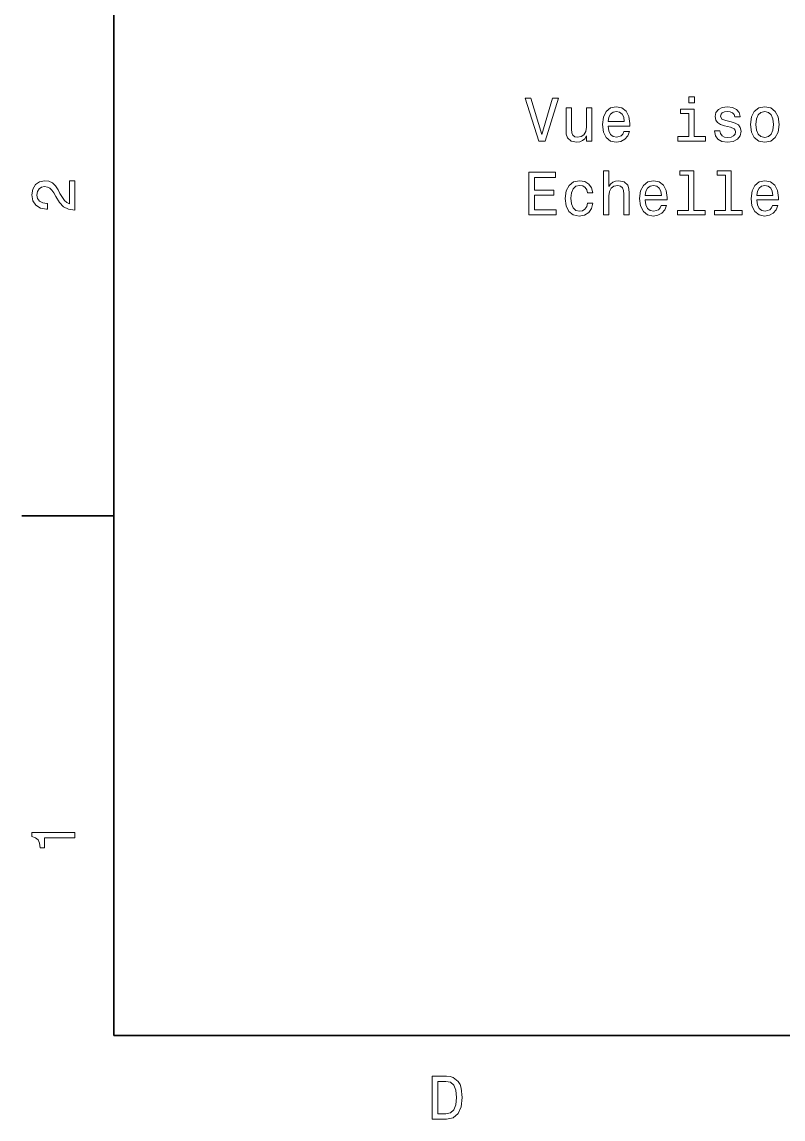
# Model space of a CAD drawing. Extents: x 0 to 297, y 0 to 210.
# Drawn here: x 2.5 to 64.7, y 3.2 to 92.9 of the extents above; entities that cross this region are included whole.
import ezdxf

# ---------------------------------------------------------------- set-up
doc = ezdxf.new("R2010")
doc.units = 0

msp = doc.modelspace()

# ---------------------------------------------------------------- linework, layer by layer
at = {"color": 7, "lineweight": 35}
for p, q in [((10, 200), (10, 10)), ((10, 10), (287, 10))]:
    msp.add_line(p, q, dxfattribs=at)
at = {"color": 7, "lineweight": 35, "ltscale": 0.1875}
msp.add_line((10, 52.5), (2.5, 52.5), dxfattribs=at)
at = {"color": 7, "lineweight": 13}
for points in [[(45.884777, 86.676239), (45.007256, 83.695694), (44.104515, 86.676239), (43.625408, 86.676239), (44.755093, 83.171196), (45.259415, 83.171196), (46.363884, 86.676239)], [(57.479156, 86.792236), (57.010136, 86.792236), (57.010136, 86.28791), (57.479156, 86.28791)], [(49.087227, 85.87941), (48.643421, 85.87941), (48.643421, 84.31601), (48.592987, 83.952896), (48.446735, 83.690651), (48.219791, 83.529266), (47.922241, 83.478836), (47.685207, 83.51918), (47.533913, 83.640213), (47.448177, 83.846985), (47.428005, 84.139496), (47.428005, 85.87941), (46.9842, 85.87941), (46.9842, 84.099152), (46.999329, 83.741081), (47.09515, 83.443527), (47.387657, 83.171196), (47.856678, 83.075378), (48.108841, 83.11068), (48.325699, 83.201454), (48.512299, 83.357796), (48.663593, 83.58474), (48.663593, 83.171196), (49.087227, 83.171196)], [(50.423679, 84.396698), (52.198898, 84.396698), (52.203941, 84.60347), (52.123249, 85.183441), (51.901344, 85.617165), (51.548321, 85.87941), (51.0793, 85.975227), (50.620365, 85.874367), (50.267342, 85.591942), (50.040394, 85.133011), (49.959705, 84.527824), (50.035351, 83.907509), (50.262299, 83.453613), (50.610279, 83.171196), (51.064171, 83.075378), (51.457542, 83.140938), (51.780308, 83.312408), (52.017342, 83.58474), (52.153507, 83.947853), (51.714748, 83.947853), (51.62397, 83.746124), (51.492844, 83.594826), (51.119644, 83.473793), (50.832184, 83.529266), (50.615322, 83.70578), (50.474113, 83.99324), (50.423679, 84.381569)], [(50.423679, 84.769897), (50.479156, 85.117882), (50.615322, 85.375084), (50.822098, 85.531425), (51.094429, 85.586899), (51.361721, 85.531425), (51.568493, 85.375084), (51.694572, 85.117882), (51.739964, 84.769897)], [(57.464027, 83.544395), (57.464027, 85.788628), (56.324257, 85.788628), (56.324257, 85.410393), (57.020222, 85.410393), (57.020222, 83.544395), (56.112442, 83.544395), (56.112442, 83.171196), (58.381893, 83.171196), (58.381893, 83.544395)], [(60.469791, 84.749725), (60.041115, 84.850594), (59.723392, 84.966583), (59.617485, 85.203613), (59.647743, 85.370041), (59.753654, 85.491081), (59.925121, 85.566727), (60.172241, 85.596985), (60.409271, 85.566727), (60.595871, 85.475952), (60.716911, 85.339783), (60.767342, 85.158226), (61.201057, 85.158226), (61.201057, 85.168312), (61.125412, 85.496124), (60.91864, 85.753326), (60.595871, 85.914711), (60.172241, 85.975227), (59.743568, 85.914711), (59.430885, 85.748283), (59.2342, 85.501167), (59.173683, 85.188484), (59.21907, 84.885895), (59.360279, 84.67408), (59.59227, 84.522781), (59.930164, 84.41687), (60.4244, 84.295837), (60.726997, 84.169754), (60.807686, 84.068893), (60.837944, 83.917595), (60.792557, 83.730995), (60.67152, 83.589783), (60.474834, 83.499008), (60.212585, 83.46875), (59.935211, 83.499008), (59.733479, 83.604912), (59.597313, 83.776382), (59.541836, 84.013412), (59.113163, 84.013412), (59.183769, 83.609955), (59.390541, 83.317451), (59.718349, 83.140938), (60.172241, 83.075378), (60.646301, 83.140938), (60.994286, 83.317451), (61.2061, 83.599869), (61.28175, 83.968025), (61.226273, 84.285751), (61.069935, 84.502609), (60.812729, 84.643822)], [(62.048321, 84.522781), (62.129013, 83.907509), (62.361, 83.453613), (62.729156, 83.171196), (63.223392, 83.075378), (63.712585, 83.171196), (64.080742, 83.44857), (64.312729, 83.902466), (64.398468, 84.522781), (64.312729, 85.138054), (64.080742, 85.596985), (63.712585, 85.874367), (63.223392, 85.975227), (62.729156, 85.874367), (62.361, 85.591942), (62.129013, 85.138054)], [(62.502213, 84.527824), (62.5476, 84.981712), (62.688812, 85.309525), (62.915756, 85.511253), (63.223392, 85.581856), (63.525986, 85.511253), (63.75293, 85.314568), (63.894142, 84.981712), (63.944572, 84.527824), (63.894142, 84.068893), (63.75293, 83.736038), (63.525986, 83.534309), (63.223392, 83.46875), (62.915756, 83.534309), (62.688812, 83.736038), (62.5476, 84.068893)], [(6.833213, 77.519447), (6.833213, 79.925072), (6.399496, 79.925072), (6.399496, 78.023773), (6.162464, 78.129684), (5.965778, 78.311241), (5.607709, 78.871033), (5.456412, 79.168587), (5.239553, 79.501442), (4.987392, 79.738472), (4.689842, 79.874641), (4.351945, 79.925072), (3.928314, 79.839333), (3.595461, 79.602303), (3.383646, 79.239189), (3.307997, 78.770172), (3.393732, 78.286018), (3.630764, 77.91787), (4.009006, 77.680832), (4.508286, 77.600143), (4.578891, 77.600143), (4.578891, 78.059074), (4.538545, 78.059074), (4.195605, 78.104462), (3.943444, 78.240631), (3.782061, 78.457489), (3.726585, 78.744957), (3.777017, 79.03746), (3.903098, 79.254318), (4.099784, 79.395531), (4.346902, 79.445961), (4.578891, 79.41066), (4.775577, 79.314842), (4.947046, 79.153458), (5.098343, 78.931557), (5.259727, 78.634003), (5.572406, 78.139771), (5.90526, 77.791786), (6.308718, 77.585014), (6.818084, 77.519447)], [(43.948177, 77.124367), (46.167198, 77.124367), (46.167198, 77.547997), (44.412155, 77.547997), (44.412155, 78.733154), (45.975555, 78.733154), (45.975555, 79.151741), (44.412155, 79.151741), (44.412155, 80.200737), (46.12685, 80.200737), (46.12685, 80.624367), (43.948177, 80.624367)], [(48.724113, 78.934883), (49.162872, 78.934883), (49.072098, 79.338341), (48.855236, 79.656067), (48.517342, 79.852753), (48.078579, 79.928398), (47.594429, 79.827538), (47.226273, 79.545113), (46.994286, 79.086182), (46.913593, 78.470909), (46.989243, 77.86068), (47.216187, 77.406784), (47.574257, 77.124367), (48.06345, 77.028549), (48.497169, 77.104195), (48.835064, 77.31601), (49.067051, 77.648865), (49.167915, 78.092667), (48.744286, 78.092667), (48.668636, 77.810249), (48.527428, 77.598427), (48.325699, 77.467308), (48.078579, 77.426964), (47.770943, 77.492523), (47.549042, 77.694252), (47.412872, 78.022064), (47.367485, 78.486038), (47.412872, 78.939926), (47.554085, 79.267738), (47.781029, 79.469467), (48.078579, 79.54007), (48.340828, 79.494682), (48.537514, 79.378693), (48.668636, 79.18705)], [(50.035351, 77.124367), (50.479156, 77.124367), (50.479156, 78.687767), (50.524544, 79.045837), (50.670799, 79.308083), (50.897743, 79.469467), (51.200336, 79.529984), (51.442413, 79.479553), (51.593712, 79.343384), (51.669357, 79.11644), (51.694572, 78.81385), (51.694572, 77.124367), (52.138378, 77.124367), (52.138378, 78.904625), (52.118206, 79.262695), (52.027428, 79.560249), (51.729877, 79.832581), (51.2659, 79.928398), (51.013741, 79.893097), (50.796879, 79.797279), (50.615322, 79.645981), (50.479156, 79.439209), (50.479156, 80.745407), (50.035351, 80.745407)], [(53.459702, 78.349869), (55.234921, 78.349869), (55.239964, 78.556641), (55.159271, 79.136612), (54.93737, 79.570335), (54.584343, 79.832581), (54.115322, 79.928398), (53.656391, 79.827538), (53.303364, 79.545113), (53.07642, 79.086182), (52.995728, 78.480995), (53.071377, 77.86068), (53.298321, 77.406784), (53.646301, 77.124367), (54.100193, 77.028549), (54.493565, 77.094109), (54.81633, 77.265579), (55.053364, 77.53791), (55.189529, 77.901024), (54.750771, 77.901024), (54.659992, 77.699295), (54.52887, 77.547997), (54.15567, 77.426964), (53.868206, 77.482437), (53.651344, 77.658951), (53.510136, 77.946411), (53.459702, 78.33474)], [(56.989964, 80.372208), (56.989964, 77.497566), (56.077141, 77.497566), (56.077141, 77.124367), (58.341549, 77.124367), (58.341549, 77.497566), (57.433769, 77.497566), (57.433769, 80.745407), (56.293999, 80.745407), (56.293999, 80.372208)], [(60.025986, 80.372208), (60.025986, 77.497566), (59.113163, 77.497566), (59.113163, 77.124367), (61.377571, 77.124367), (61.377571, 77.497566), (60.469791, 77.497566), (60.469791, 80.745407), (59.330021, 80.745407), (59.330021, 80.372208)], [(62.567772, 78.349869), (64.342987, 78.349869), (64.34803, 78.556641), (64.267342, 79.136612), (64.045441, 79.570335), (63.692413, 79.832581), (63.223392, 79.928398), (62.764458, 79.827538), (62.411434, 79.545113), (62.184486, 79.086182), (62.103798, 78.480995), (62.179443, 77.86068), (62.406387, 77.406784), (62.754372, 77.124367), (63.208263, 77.028549), (63.601635, 77.094109), (63.9244, 77.265579), (64.161438, 77.53791), (64.2976, 77.901024), (63.858841, 77.901024), (63.768059, 77.699295), (63.63694, 77.547997), (63.263741, 77.426964), (62.976273, 77.482437), (62.759415, 77.658951), (62.618206, 77.946411), (62.567772, 78.33474)], [(53.459702, 78.723068), (53.515179, 79.071053), (53.651344, 79.328255), (53.85812, 79.484596), (54.130455, 79.54007), (54.397743, 79.484596), (54.604515, 79.328255), (54.730598, 79.071053), (54.775986, 78.723068)], [(62.567772, 78.723068), (62.623249, 79.071053), (62.759415, 79.328255), (62.966187, 79.484596), (63.238525, 79.54007), (63.505814, 79.484596), (63.712585, 79.328255), (63.838669, 79.071053), (63.884056, 78.723068)], [(6.833213, 26.159222), (6.833213, 26.618156), (3.307997, 26.618156), (3.307997, 26.275217), (3.615634, 26.184439), (3.822406, 26.002882), (3.943444, 25.725506), (3.98379, 25.34222), (4.341859, 25.34222), (4.341859, 26.159222)], [(37.194958, 6.666787), (36.029972, 6.666787), (36.029972, 3.166787), (37.194958, 3.166787), (37.744667, 3.277738), (38.153168, 3.615634), (38.405331, 4.165346), (38.496109, 4.916787), (38.415417, 5.683357), (38.314552, 5.985951), (38.173344, 6.228026), (37.764839, 6.555836), (37.497551, 6.636527)], [(37.159653, 6.248199), (37.542938, 6.17255), (37.805187, 5.940562), (37.961525, 5.527017), (38.011959, 4.916787), (37.956482, 4.326729), (37.800144, 3.913184), (37.532852, 3.666066), (37.159653, 3.585375), (36.498989, 3.585375), (36.498989, 6.248199)]]:
    msp.add_lwpolyline(points, close=True, dxfattribs=at)

doc.saveas('drawing.dxf')
